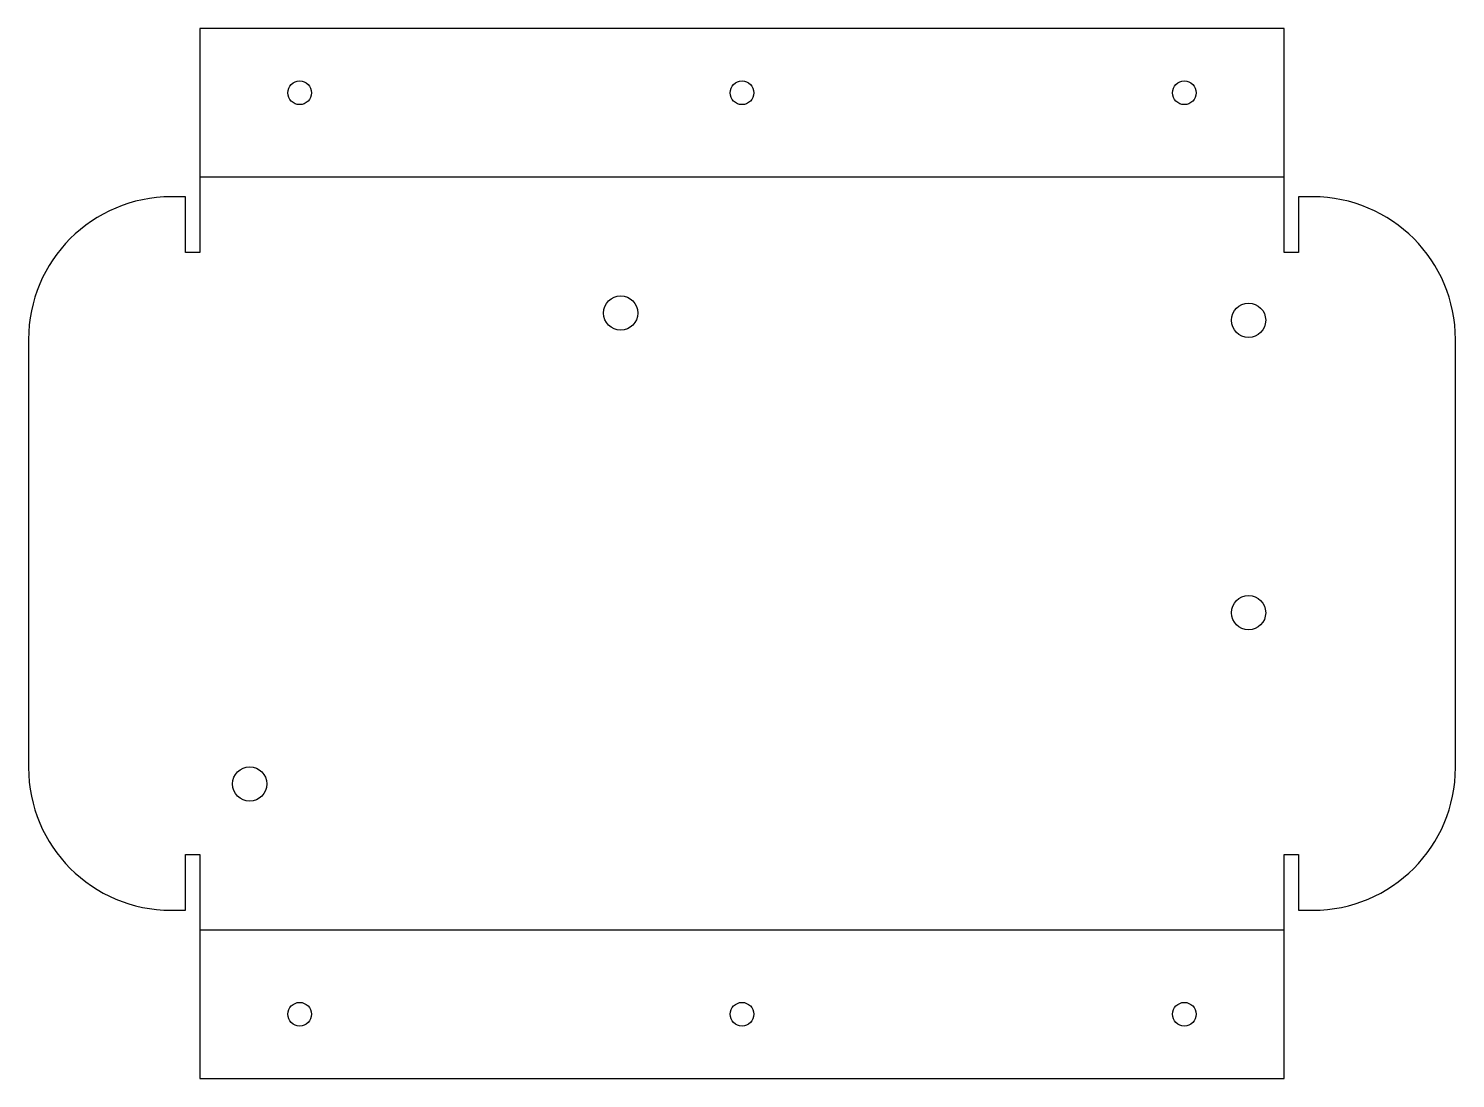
# Model space of a CAD drawing. Extents: x -100 to 0, y 0 to 74.
import ezdxf

# ---------------------------------------------------------------- set-up
doc = ezdxf.new("R2010")
doc.units = 0
doc.layers.get('0').update_dxf_attribs({"linetype": 'continuous'})

# ---------------------------------------------------------------- blocks, each defined once
blk = doc.blocks.new('UNFOLD_SKETCH')
at = {"color": 174}
for p, q in [((-88, 73.58), (-88, 64.58)), ((-12, 73.58), (-88, 73.58)), ((-12, 64.58), (-12, 73.58)), ((-88, 64.58), (-88, 61.79)), ((-12, 61.79), (-12, 64.58)), ((-89, 61.79), (-90, 61.79)), ((-89, 57.89), (-89, 61.79)), ((-88, 61.79), (-88, 57.89)), ((-12, 57.89), (-12, 61.79)), ((-10, 61.79), (-11, 61.79)), ((-11, 61.79), (-11, 57.89)), ((-88, 57.89), (-89, 57.89)), ((-11, 57.89), (-12, 57.89)), ((-100, 51.79), (-100, 21.79)), ((0, 21.79), (0, 51.79)), ((-89, 11.79), (-89, 15.69)), ((-89, 15.69), (-88, 15.69)), ((-88, 15.69), (-88, 11.79)), ((-12, 11.79), (-12, 15.69)), ((-12, 15.69), (-11, 15.69)), ((-11, 15.69), (-11, 11.79)), ((-90, 11.79), (-89, 11.79)), ((-88, 11.79), (-88, 9)), ((-12, 9), (-12, 11.79)), ((-11, 11.79), (-10, 11.79)), ((-88, 9), (-88, 0)), ((-12, 0), (-12, 9)), ((-88, 0), (-12, 0))]:
    blk.add_line(p, q, dxfattribs=at)
for centre, start, end in [((-90, 51.79), 90, 180), ((-10, 51.79), 0, 90), ((-90, 21.79), -180, -90), ((-10, 21.79), -90, 0)]:
    blk.add_arc(centre, 10, start, end, dxfattribs=at)
blk = doc.blocks.new('UNFOLD_SKETCH_BENDS')
at = {"color": 12}
for p, q in [((-88, 63.19), (-12, 63.19)), ((-12, 10.4), (-88, 10.4))]:
    blk.add_line(p, q, dxfattribs=at)
blk = doc.blocks.new('UNFOLD_SKETCH_HOLES')
at = {"color": 20}
for centre, radius in [((-81, 69.08), 0.83), ((-50, 69.08), 0.83), ((-19, 69.08), 0.83), ((-58.5, 53.64), 1.2), ((-14.5, 53.14), 1.2), ((-14.5, 32.64), 1.2), ((-84.5, 20.64), 1.2), ((-81, 4.5), 0.83), ((-50, 4.5), 0.83), ((-19, 4.5), 0.83)]:
    blk.add_circle(centre, radius, dxfattribs=at)

msp = doc.modelspace()

# ---------------------------------------------------------------- block references
at = {"color": 174}
msp.add_blockref('UNFOLD_SKETCH', (0, 0), dxfattribs=at)
at = {"color": 20}
msp.add_blockref('UNFOLD_SKETCH_HOLES', (0, 0), dxfattribs=at)
at = {"color": 12}
msp.add_blockref('UNFOLD_SKETCH_BENDS', (0, 0), dxfattribs=at)

doc.saveas('drawing.dxf')
